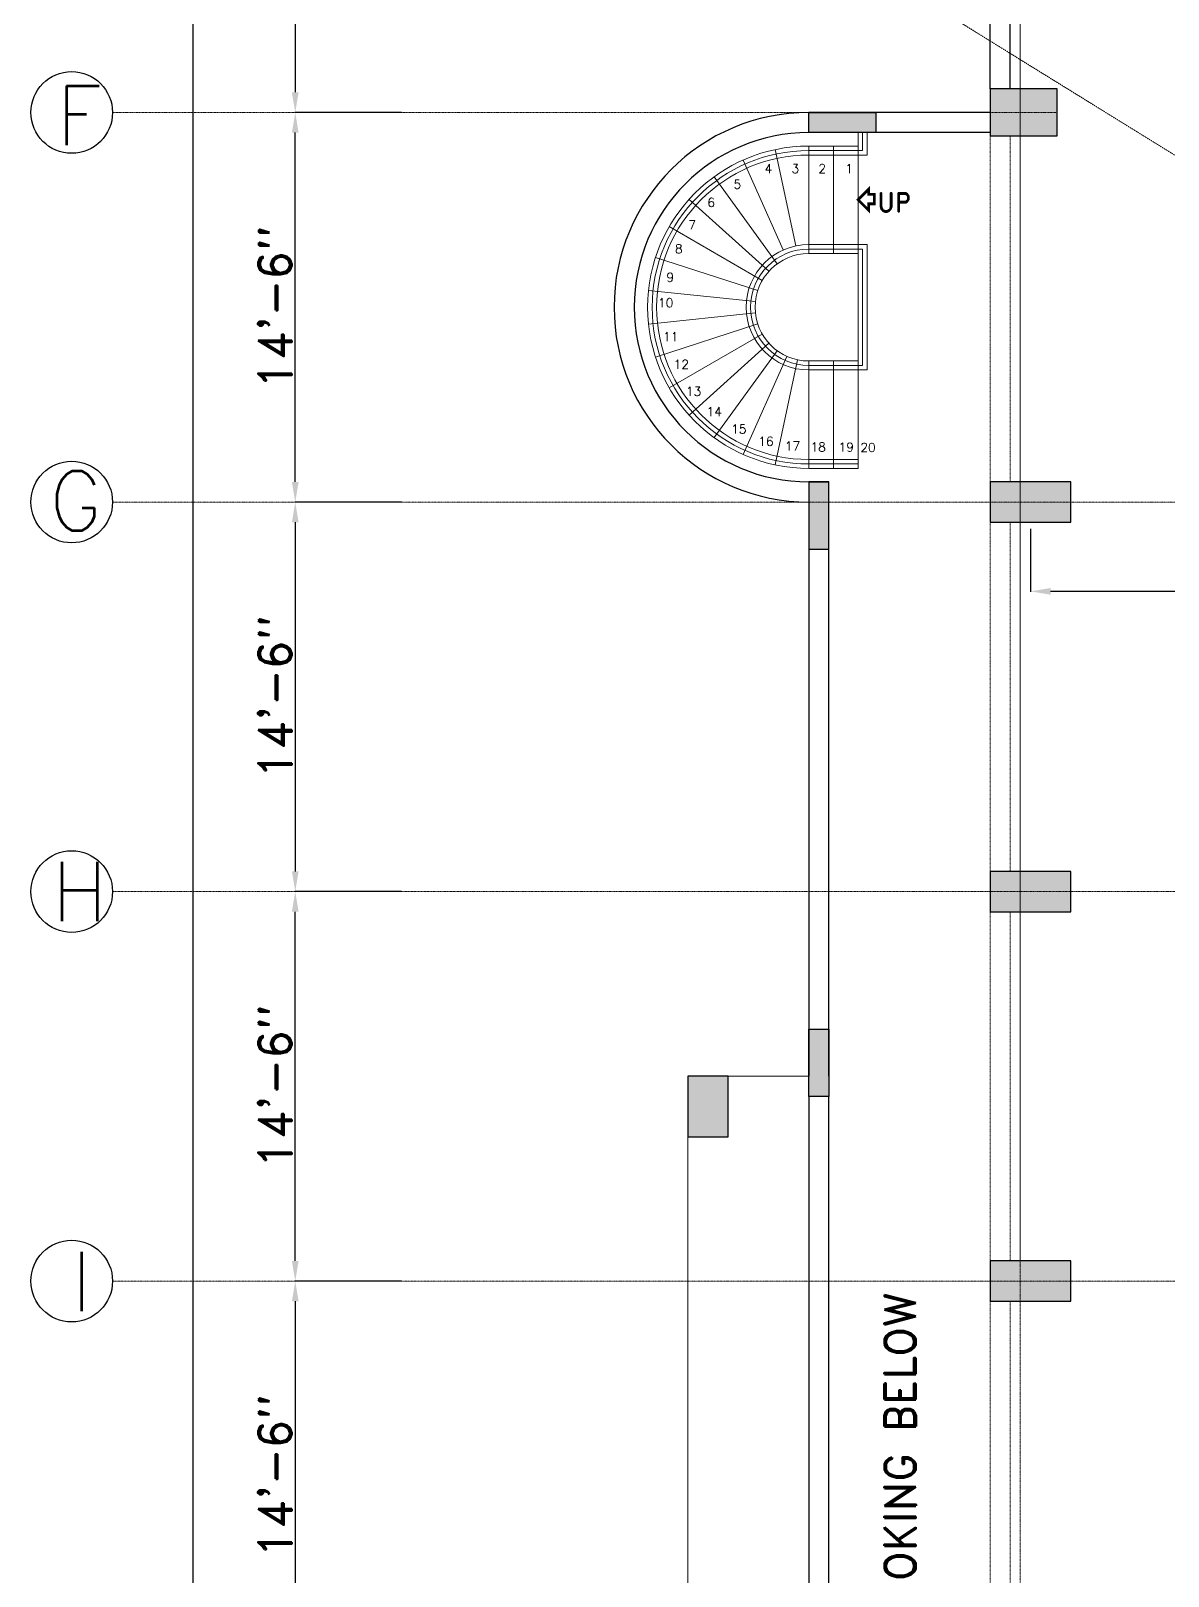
# Model space of a CAD drawing. Header units: inches. Extents: x -110725 to 51121, y 8404 to 44825.
# Drawn here: x -58330 to -57822, y 21503 to 22193 of the extents above; entities that cross this region are included whole.
import ezdxf
from ezdxf.enums import TextEntityAlignment as Align

# ---------------------------------------------------------------- set-up
doc = ezdxf.new("R2010")
doc.units = ezdxf.units.IN
doc.header["$LTSCALE"] = 0.1
doc.header["$MEASUREMENT"] = 0
doc.linetypes.add('CENTER', pattern=[2, 1.25, -0.25, 0.25, -0.25])
doc.linetypes.add('DASHED', pattern=[0.75, 0.5, -0.25])
doc.layers.get('0').update_dxf_attribs({"color": 1, "lineweight": 0})
doc.layers.get('Defpoints').update_dxf_attribs({"lineweight": 0})
for name, color, linetype in [('Column Hatch', 7, 'Continuous'), ('COLUMNS', 200, 'Continuous'), ('GF', 1, 'Continuous'), ('GFT', 4, 'Continuous')]:
    doc.layers.add(name, color=color, linetype=linetype)
for name, color, linetype, lineweight in [('dim', 252, 'Continuous', 0), ('GRID', 8, 'CENTER', 0), ('stair', 5, 'Continuous', 0), ('terj block plan', 30, 'Continuous', 0), ('TEXT', 3, 'Continuous', 0), ('WINDOW', 5, 'Continuous', 18)]:
    doc.layers.add(name, color=color, linetype=linetype, lineweight=lineweight)
doc.styles.add('ROMAND', font='romand.shx')
doc.dimstyles.new('DIM', dxfattribs={"dimtxt": 15, "dimasz": 9, "dimexe": 0.25, "dimexo": 3, "dimgap": 0.125, "dimtad": 1, "dimdec": 3, "dimzin": 3, "dimdsep": 46, "dimlunit": 4, "dimtxsty": 'ROMAND', "dimcen": 0.125, "dimaunit": 1, "dimadec": 0, "dimazin": 0, "dimtfac": 0.75, "dimtdec": 3, "dimtix": 1, "dimtofl": 0, "dimtmove": 2, "dimatfit": 3, "dimfxl": 1, "dimtolj": 1, "dimtzin": 3, "dimarcsym": 1})

# ---------------------------------------------------------------- blocks, each defined once
blk = doc.blocks.new('*D2955')
at = {"layer": 'Defpoints', "color": 0, "transparency": 16777216}
for p in [(-57883.37, 21973.28), (-57449.87, 21973.28), (-57883.37, 21942.38)]:
    blk.add_point(p, dxfattribs=at)
at = {"layer": 'dim', "color": 0, "lineweight": -2, "transparency": 16777216}
for p, q in [((-57883.37, 21970.28), (-57883.37, 21942.13)), ((-57449.87, 21970.28), (-57449.87, 21942.13)), ((-57458.87, 21942.38), (-57874.37, 21942.38))]:
    blk.add_line(p, q, dxfattribs=at)
at = {"layer": 'dim', "color": 0, "transparency": 16777216}
for points in [[(-57874.37, 21943.88), (-57874.37, 21940.88), (-57883.37, 21942.38)], [(-57458.87, 21943.88), (-57458.87, 21940.88), (-57449.87, 21942.38)]]:
    blk.add_solid(points, dxfattribs=at)
at = {"layer": 'dim', "color": 0, "transparency": 16777216, "insert": (-57666.62, 21955.63), "char_height": 15, "attachment_point": 5, "style": 'ROMAND'}
blk.add_mtext('\\A1;36\'-1{\\H0.75x;\\S1/2;}"', dxfattribs=at)
blk = doc.blocks.new('*D2959')
at = {"layer": 'Defpoints', "color": 0, "transparency": 16777216}
for p in [(-58211.8, 21808.28), (-58161.37, 21808.28), (-58161.37, 21634.28)]:
    blk.add_point(p, dxfattribs=at)
at = {"layer": 'dim', "color": 0, "lineweight": -2, "transparency": 16777216}
for p, q in [((-58164.37, 21808.28), (-58212.05, 21808.28)), ((-58211.8, 21643.28), (-58211.8, 21799.28)), ((-58164.37, 21634.28), (-58212.05, 21634.28))]:
    blk.add_line(p, q, dxfattribs=at)
at = {"layer": 'dim', "color": 0, "transparency": 16777216}
for points in [[(-58213.3, 21799.28), (-58210.3, 21799.28), (-58211.8, 21808.28)], [(-58213.3, 21643.28), (-58210.3, 21643.28), (-58211.8, 21634.28)]]:
    blk.add_solid(points, dxfattribs=at)
at = {"layer": 'dim', "color": 0, "transparency": 16777216, "insert": (-58220.86, 21721.28), "char_height": 15, "attachment_point": 5, "rotation": 90, "style": 'ROMAND'}
blk.add_mtext('\\A1;14\'-6"', dxfattribs=at)
blk = doc.blocks.new('*D2961')
at = {"layer": 'Defpoints', "color": 0, "transparency": 16777216}
for p in [(-58161.37, 21634.28), (-58211.8, 21460.28), (-58161.37, 21460.28)]:
    blk.add_point(p, dxfattribs=at)
at = {"layer": 'dim', "color": 0, "lineweight": -2, "transparency": 16777216}
for p, q in [((-58164.37, 21634.28), (-58212.05, 21634.28)), ((-58211.8, 21625.28), (-58211.8, 21469.28)), ((-58164.37, 21460.28), (-58212.05, 21460.28))]:
    blk.add_line(p, q, dxfattribs=at)
at = {"layer": 'dim', "color": 0, "transparency": 16777216}
for points in [[(-58213.3, 21625.28), (-58210.3, 21625.28), (-58211.8, 21634.28)], [(-58213.3, 21469.28), (-58210.3, 21469.28), (-58211.8, 21460.28)]]:
    blk.add_solid(points, dxfattribs=at)
at = {"layer": 'dim', "color": 0, "transparency": 16777216, "insert": (-58220.86, 21547.28), "char_height": 15, "attachment_point": 5, "rotation": 90, "style": 'ROMAND'}
blk.add_mtext('\\A1;14\'-6"', dxfattribs=at)
blk = doc.blocks.new('*D2962')
at = {"layer": 'Defpoints', "color": 0, "transparency": 16777216}
for p in [(-58161.37, 21982.28), (-58211.8, 21808.28), (-58161.37, 21808.28)]:
    blk.add_point(p, dxfattribs=at)
at = {"layer": 'dim', "color": 0, "lineweight": -2, "transparency": 16777216}
for p, q in [((-58164.37, 21982.28), (-58212.05, 21982.28)), ((-58211.8, 21973.28), (-58211.8, 21817.28)), ((-58164.37, 21808.28), (-58212.05, 21808.28))]:
    blk.add_line(p, q, dxfattribs=at)
at = {"layer": 'dim', "color": 0, "transparency": 16777216}
for points in [[(-58213.3, 21973.28), (-58210.3, 21973.28), (-58211.8, 21982.28)], [(-58213.3, 21817.28), (-58210.3, 21817.28), (-58211.8, 21808.28)]]:
    blk.add_solid(points, dxfattribs=at)
at = {"layer": 'dim', "color": 0, "transparency": 16777216, "insert": (-58220.86, 21895.28), "char_height": 15, "attachment_point": 5, "rotation": 90, "style": 'ROMAND'}
blk.add_mtext('\\A1;14\'-6"', dxfattribs=at)
blk = doc.blocks.new('*D2963')
at = {"layer": 'Defpoints', "color": 0, "transparency": 16777216}
for p in [(-58211.8, 22156.28), (-58161.37, 22156.28), (-58161.37, 21982.28)]:
    blk.add_point(p, dxfattribs=at)
at = {"layer": 'dim', "color": 0, "lineweight": -2, "transparency": 16777216}
for p, q in [((-58164.37, 22156.28), (-58212.05, 22156.28)), ((-58211.8, 21991.28), (-58211.8, 22147.28)), ((-58164.37, 21982.28), (-58212.05, 21982.28))]:
    blk.add_line(p, q, dxfattribs=at)
at = {"layer": 'dim', "color": 0, "transparency": 16777216}
for points in [[(-58213.3, 22147.28), (-58210.3, 22147.28), (-58211.8, 22156.28)], [(-58213.3, 21991.28), (-58210.3, 21991.28), (-58211.8, 21982.28)]]:
    blk.add_solid(points, dxfattribs=at)
at = {"layer": 'dim', "color": 0, "transparency": 16777216, "insert": (-58220.86, 22069.28), "char_height": 15, "attachment_point": 5, "rotation": 90, "style": 'ROMAND'}
blk.add_mtext('\\A1;14\'-6"', dxfattribs=at)
blk = doc.blocks.new('*D2964')
at = {"layer": 'Defpoints', "color": 0, "transparency": 16777216}
for p in [(-58161.37, 22303.28), (-58211.8, 22156.28), (-58161.37, 22156.28)]:
    blk.add_point(p, dxfattribs=at)
at = {"layer": 'dim', "color": 0, "lineweight": -2, "transparency": 16777216}
for p, q in [((-58164.37, 22303.28), (-58212.05, 22303.28)), ((-58211.8, 22294.28), (-58211.8, 22165.28)), ((-58164.37, 22156.28), (-58212.05, 22156.28))]:
    blk.add_line(p, q, dxfattribs=at)
at = {"layer": 'dim', "color": 0, "transparency": 16777216}
for points in [[(-58213.3, 22294.28), (-58210.3, 22294.28), (-58211.8, 22303.28)], [(-58213.3, 22165.28), (-58210.3, 22165.28), (-58211.8, 22156.28)]]:
    blk.add_solid(points, dxfattribs=at)
at = {"layer": 'dim', "color": 0, "transparency": 16777216, "insert": (-58220.86, 22229.78), "char_height": 15, "attachment_point": 5, "rotation": 90, "style": 'ROMAND'}
blk.add_mtext('\\A1;12\'-3"', dxfattribs=at)
blk = doc.blocks.new('*D2965')
at = {"layer": 'Defpoints', "color": 0, "transparency": 16777216}
for p in [(-58257.43, 22313.78), (-58161.37, 22313.78), (-58161.37, 20581.28)]:
    blk.add_point(p, dxfattribs=at)
at = {"layer": 'dim', "color": 0, "lineweight": -2, "transparency": 16777216}
for p, q in [((-58164.37, 22313.78), (-58257.68, 22313.78)), ((-58257.43, 20590.28), (-58257.43, 22304.78)), ((-58164.37, 20581.28), (-58257.68, 20581.28))]:
    blk.add_line(p, q, dxfattribs=at)
at = {"layer": 'dim', "color": 0, "transparency": 16777216}
for points in [[(-58258.93, 22304.78), (-58255.93, 22304.78), (-58257.43, 22313.78)], [(-58258.93, 20590.28), (-58255.93, 20590.28), (-58257.43, 20581.28)]]:
    blk.add_solid(points, dxfattribs=at)
at = {"layer": 'dim', "color": 0, "transparency": 16777216, "insert": (-58270.68, 21447.53), "char_height": 15, "attachment_point": 5, "rotation": 90, "style": 'ROMAND'}
blk.add_mtext('\\A1;144\'-4{\\H0.75x;\\S1/2;}"', dxfattribs=at)
blk = doc.blocks.new('Ar')
at = {"const_width": 1.5}
blk.add_lwpolyline([(-4.5, 0), (-4.5, 3), (-1.5, 3), (-1.5, 6), (4.5, 0), (-1.5, -6), (-1.5, -2.25), (-4.5, -2.25)], close=True, dxfattribs=at)

msp = doc.modelspace()

# ---------------------------------------------------------------- hatches: boundary and pattern name
at = {"layer": 'Column Hatch'}
for points in [[(-57871.36658, 22166.7792), (-57901.36658, 22166.7792), (-57901.36658, 22145.7792), (-57871.36658, 22145.7792)], [(-57871.36658, 22166.7792), (-57901.36658, 22166.7792), (-57901.36658, 22145.7792), (-57871.36658, 22145.7792)], [(-57982.36658, 22156.2792), (-57952.36658, 22156.2792), (-57952.36658, 22147.2792), (-57982.36658, 22147.2792)], [(-57982.36658, 21961.2792), (-57973.36658, 21961.2792), (-57973.36658, 21991.2792), (-57982.36658, 21991.2792)], [(-57865.36658, 21991.2792), (-57901.36658, 21991.2792), (-57901.36658, 21973.2792), (-57865.36658, 21973.2792)], [(-57865.36658, 21991.2792), (-57901.36658, 21991.2792), (-57901.36658, 21973.2792), (-57865.36658, 21973.2792)], [(-57865.36658, 21817.2792), (-57901.36658, 21817.2792), (-57901.36658, 21799.2792), (-57865.36658, 21799.2792)], [(-57982.36658, 21746.7792), (-57973.36658, 21746.7792), (-57973.36658, 21716.7792), (-57982.36658, 21716.7792)], [(-58018.36658, 21725.7792), (-58036.36658, 21725.7792), (-58036.36658, 21698.7792), (-58018.36658, 21698.7792)], [(-57865.36658, 21643.2792), (-57901.36658, 21643.2792), (-57901.36658, 21625.2792), (-57865.36658, 21625.2792)]]:
    msp.add_hatch(color=256, dxfattribs=at).paths.add_polyline_path(points)

# ---------------------------------------------------------------- linework, layer by layer
at = {"layer": 'COLUMNS', "elevation": 1.07221}
for points in [[(-57901.36658, 22145.7792), (-57871.36658, 22145.7792), (-57871.36658, 22166.7792), (-57901.36658, 22166.7792)], [(-57901.36658, 22145.7792), (-57871.36658, 22145.7792), (-57871.36658, 22166.7792), (-57901.36658, 22166.7792)], [(-57982.36658, 22156.2792), (-57952.36658, 22156.2792), (-57952.36658, 22147.2792), (-57982.36658, 22147.2792)], [(-57982.36658, 21961.2792), (-57973.36658, 21961.2792), (-57973.36658, 21991.2792), (-57982.36658, 21991.2792)], [(-57901.36658, 21973.2792), (-57865.36658, 21973.2792), (-57865.36658, 21991.2792), (-57901.36658, 21991.2792)], [(-57901.36658, 21973.2792), (-57865.36658, 21973.2792), (-57865.36658, 21991.2792), (-57901.36658, 21991.2792)], [(-57901.36658, 21799.2792), (-57865.36658, 21799.2792), (-57865.36658, 21817.2792), (-57901.36658, 21817.2792)], [(-57982.36658, 21746.7792), (-57973.36658, 21746.7792), (-57973.36658, 21716.7792), (-57982.36658, 21716.7792)], [(-58018.36658, 21725.7792), (-58036.36658, 21725.7792), (-58036.36658, 21698.7792), (-58018.36658, 21698.7792)], [(-57901.36658, 21625.2792), (-57865.36658, 21625.2792), (-57865.36658, 21643.2792), (-57901.36658, 21643.2792)]]:
    msp.add_lwpolyline(points, close=True, dxfattribs=at)
at = {"layer": 'GF'}
for p, q in [((-57901.36658, 22166.7792, 1.07221), (-57901.36658, 22292.7792, 1.07221)), ((-57892.36658, 22166.7792, 1.07221), (-57892.36658, 22292.7792, 1.07221)), ((-57901.36658, 22156.2792, 1.07221), (-57982.35993, 22156.2792, 1.07221)), ((-57901.36658, 22156.2792, 1.07221), (-57982.35993, 22156.2792, 1.07221)), ((-57901.36658, 22147.2792, 1.07221), (-57982.35993, 22147.2792, 1.07221)), ((-57901.36658, 22147.2792, 1.07221), (-57982.35993, 22147.2792, 1.07221)), ((-57982.35993, 21991.2792, 1.07221), (-57973.36658, 21991.2792, 1.07221)), ((-57973.36658, 21725.7792, 1.07221), (-57973.36658, 21991.2792, 1.07221)), ((-57982.36658, 21982.2792, 1.07221), (-57982.36658, 21725.7792, 1.07221)), ((-57982.36658, 21716.7792, 1.07221), (-57982.36658, 21377.7792, 1.07221)), ((-57973.36658, 21103.2792, 1.07221), (-57973.36658, 21716.7792, 1.07221))]:
    msp.add_line(p, q, dxfattribs=at)
for radius, end in [(87, 269.99562049), (87, 269.99562049), (78, 270)]:
    msp.add_arc((-57982.35993, 22069.2792, 1.07221), radius, 90, end, dxfattribs=at)
at = {"layer": 'GFT'}
for centre in [(-58311.66378, 22156.2792, 1.07221), (-58311.66378, 21982.2792, 1.07221), (-58311.66378, 21808.2792, 1.07221), (-58311.66378, 21634.2792, 1.07221)]:
    msp.add_circle(centre, 18.23575, dxfattribs=at)
at = {"layer": 'GRID'}
for p, q in [((-57887.86658, 21643.2792, 1.07221), (-57887.86658, 22517.7792, 1.07221)), ((-58100.84967, 22311.60294, 1.07221), (-54519.24859, 20096.53285, 1.07221)), ((-57887.86658, 22312.2792, 1.07221), (-57887.86658, 20581.2792, 1.07221)), ((-57887.86658, 22204.99356, 1.07221), (-57887.86658, 21936.03758, 1.07221)), ((-57887.86658, 21936.03758, 1.07221), (-57887.86658, 22204.99356, 1.07221)), ((-57871.36658, 22156.2792, 1.07221), (-58293.42803, 22156.2792, 1.07221)), ((-57871.36658, 22156.2792, 1.07221), (-58108.95865, 22156.2792, 1.07221)), ((-57158.86658, 21982.2792, 1.07221), (-58293.42803, 21982.2792, 1.07221)), ((-57194.86658, 21808.2792, 1.07221), (-58293.42803, 21808.2792, 1.07221)), ((-57194.86658, 21634.2792, 1.07221), (-58293.42803, 21634.2792, 1.07221))]:
    msp.add_line(p, q, dxfattribs=at)
at = {"layer": 'stair'}
for p, q in [((-57960.35993, 22093.2792, 1.07221), (-57960.35993, 22147.2792, 1.07221)), ((-57958.35993, 22139.2792, 1.07221), (-57958.35993, 22147.2792, 1.07221)), ((-57956.35993, 22137.2792, 1.07221), (-57956.35993, 22147.2792, 1.07221)), ((-57993.74856, 22094.85848, 1.07221), (-58011.64497, 22135.05448, 1.07221)), ((-57988.18146, 22096.66734, 1.07221), (-57997.32957, 22139.70583, 1.07221)), ((-57960.35993, 22141.2792, 1.07221), (-57982.35993, 22141.2792, 1.07221)), ((-57982.35993, 22093.2792, 1.07221), (-57982.35993, 22141.2792, 1.07221)), ((-57958.35993, 22139.2792, 1.07221), (-57982.35993, 22139.2792, 1.07221)), ((-57956.35993, 22137.2792, 1.07221), (-57982.35993, 22137.2792, 1.07221)), ((-57971.35993, 22093.2792, 1.07221), (-57971.35993, 22141.2792, 1.07221)), ((-57996.46678, 22088.69561, 1.07221), (-58024.68047, 22127.52843, 1.07221)), ((-58000.19541, 22085.33834, 1.07221), (-58035.86636, 22117.45661, 1.07221)), ((-58003.14454, 22081.2792, 1.07221), (-58044.71376, 22105.2792, 1.07221)), ((-57982.35993, 22097.2792, 1.07221), (-57956.35993, 22097.2792, 1.07221)), ((-57982.35993, 22095.2792, 1.07221), (-57958.35993, 22095.2792, 1.07221)), ((-57958.35993, 22095.2792, 1.07221), (-57958.35993, 22043.2792, 1.07221)), ((-57956.35993, 22097.2792, 1.07221), (-57956.35993, 22041.2792, 1.07221)), ((-58005.18529, 22076.69561, 1.07221), (-58050.836, 22091.52843, 1.07221)), ((-57982.35993, 22093.2792, 1.07221), (-57960.35993, 22093.2792, 1.07221)), ((-57960.35993, 22093.2792, 1.07221), (-57960.35993, 22045.2792, 1.07221)), ((-58006.22846, 22071.78789, 1.07221), (-58053.96551, 22076.80525, 1.07221)), ((-58006.22846, 22066.77052, 1.07221), (-58053.96551, 22061.75315, 1.07221)), ((-58005.18529, 22061.8628, 1.07221), (-58050.836, 22047.02998, 1.07221)), ((-58003.14454, 22057.2792, 1.07221), (-58044.71376, 22033.2792, 1.07221)), ((-58000.19541, 22053.22007, 1.07221), (-58035.86636, 22021.1018, 1.07221)), ((-57996.46678, 22049.8628, 1.07221), (-58024.68047, 22011.02998, 1.07221)), ((-57992.12161, 22047.35411, 1.07221), (-58011.64497, 22003.50393, 1.07221)), ((-57987.34981, 22045.80366, 1.07221), (-57997.32957, 21998.85258, 1.07221)), ((-57982.35993, 21997.2792, 1.07221), (-57982.35993, 22045.2792, 1.07221)), ((-57982.35993, 22045.2792, 1.07221), (-57960.35993, 22045.2792, 1.07221)), ((-57971.35993, 21997.2792, 1.07221), (-57971.35993, 22045.2792, 1.07221)), ((-57960.35993, 21997.2792, 1.07221), (-57960.35993, 22045.2792, 1.07221)), ((-57982.35993, 22043.2792, 1.07221), (-57958.35993, 22043.2792, 1.07221)), ((-57982.35993, 22041.2792, 1.07221), (-57956.35993, 22041.2792, 1.07221)), ((-57960.35993, 22001.2792, 1.07221), (-57982.35993, 22001.2792, 1.07221)), ((-57960.35993, 21999.2792, 1.07221), (-57982.35993, 21999.2792, 1.07221)), ((-57960.35993, 21997.2792, 1.07221), (-57982.35993, 21997.2792, 1.07221))]:
    msp.add_line(p, q, dxfattribs=at)
for radius in [72, 70, 68, 28, 26, 24]:
    msp.add_arc((-57982.35993, 22069.2792, 1.07221), radius, 90, 270, dxfattribs=at)
at = {"layer": 'terj block plan', "linetype": 'Continuous', "elevation": 1.07221}
msp.add_lwpolyline([(-57901.36658, 20563.53135), (-54331.7441, 20563.53135), (-54290.97679, 20563.53135, 0.732820308), (-54248.47689, 20698.07354), (-56853.5188, 22309.44548), (-57011.80133, 22052.13108), (-57172.36658, 22151.43396), (-57172.36658, 22313.7792), (-57211.36658, 22313.7792), (-57211.36658, 22318.2792), (-57810.61658, 22318.2792), (-57810.61658, 22313.7792), (-57901.36658, 22313.7792), (-57901.36658, 22156.2792), (-57982.35993, 22156.2792, 0.999961782), (-57982.36658, 21982.2792), (-57982.36658, 21725.7792), (-58036.36658, 21725.7792), (-58036.36658, 21368.7792), (-57982.36658, 21368.7792), (-57982.37323, 21112.2792, 0.999923566), (-57982.35993, 20938.2792), (-57901.36658, 20938.2792), (-57901.36658, 20755.2792)], format="xyb", close=True, dxfattribs=at)
at = {"layer": 'WINDOW', "linetype": 'DASHED'}
for p, q in [((-57901.36658, 22145.7792, 1.07221), (-57901.36658, 21991.2792, 1.07221)), ((-57901.36658, 22145.7792, 1.07221), (-57901.36658, 21991.2792, 1.07221)), ((-57892.36658, 22145.7792, 1.07221), (-57892.36658, 21991.2792, 1.07221)), ((-57892.36658, 22145.7792, 1.07221), (-57892.36658, 21991.2792, 1.07221)), ((-57901.36658, 21817.2792, 1.07221), (-57901.36658, 21973.2792, 1.07221)), ((-57892.36658, 21817.2792, 1.07221), (-57892.36658, 21973.2792, 1.07221)), ((-57901.36658, 21799.2792, 1.07221), (-57901.36658, 21643.2792, 1.07221)), ((-57892.36658, 21799.2792, 1.07221), (-57892.36658, 21643.2792, 1.07221)), ((-57901.36658, 21469.2792, 1.07221), (-57901.36658, 21625.2792, 1.07221)), ((-57892.36658, 21469.2792, 1.07221), (-57892.36658, 21625.2792, 1.07221))]:
    msp.add_line(p, q, dxfattribs=at)

# ---------------------------------------------------------------- block references
at = {"layer": 'GF', "xscale": -0.8, "yscale": 0.8, "zscale": 0.8}
msp.add_blockref('Ar', (-57956.75993, 22117.2792, 1.07221), dxfattribs=at)

# ---------------------------------------------------------------- texts
at = {"layer": 'GFT', "char_height": 26.4, "attachment_point": 1, "style": 'ROMAND'}
for s, insert in [('{\\Fsimplex|c0;F}', (-58318.56991, 22168.12039, 1.07221)), ('{\\Fsimplex|c0;G}', (-58321.77715, 21996.02291, 1.07221)), ('{\\Fsimplex|c0;H}', (-58320.6757, 21821.50654, 1.07221)), ('{\\Fsimplex|c0;I}', (-58311.83171, 21647.32837, 1.07221))]:
    msp.add_mtext_dynamic_manual_height_columns(s, width=45.4062311, gutter_width=101.66862, heights=[0], dxfattribs=dict(at, insert=insert))
at = {"layer": 'TEXT', "style": 'ROMAND'}
for s, height, p in [('4', 4, (-58000.38308, 22131.18203, 1.07221)), ('3', 4, (-57988.38308, 22131.18203, 1.07221)), ('2', 4, (-57976.38308, 22131.18203, 1.07221)), ('1', 4, (-57964.38308, 22131.18203, 1.07221)), ('5', 4, (-58014.28321, 22124.21079, 1.07221)), ('6', 4, (-58025.97757, 22116.08716, 1.07221)), ('UP', 8.4, (-57944.2352, 22116.14581, 1.07221)), ('7', 4, (-58034.42392, 22106.08797, 1.07221)), ('8', 4, (-58040.47956, 22095.37724, 1.07221)), ('9', 4, (-58044.28195, 22082.6893, 1.07221)), ('10', 4, (-58046.26469, 22071.2792, 1.07221)), ('11', 4, (-58044.05049, 22056.0965, 1.07221)), ('12', 4, (-58039.31847, 22043.74535, 1.07221)), ('13', 4, (-58033.86196, 22031.70362, 1.07221)), ('14', 4, (-58024.61157, 22022.66366, 1.07221)), ('15', 4, (-58013.62097, 22014.85028, 1.07221)), ('16', 4, (-58001.51395, 22009.40161, 1.07221)), ('17', 4, (-57989.6537, 22007.25625, 1.07221)), ('18', 4, (-57978.18135, 22006.86769, 1.07221)), ('19', 4, (-57965.6494, 22006.79219, 1.07221)), ('20', 4, (-57955.90899, 22006.62924, 1.07221))]:
    msp.add_text(s, height=height, dxfattribs=at).set_placement(p, align=Align.MIDDLE)
msp.add_text('LOOKING BELOW', height=14, rotation=90, dxfattribs=at).set_placement((-57941.58124, 21553.1628, 1.07221), align=Align.MIDDLE)

# ---------------------------------------------------------------- dimensions: what is measured, and where the dimension line sits
at = {"layer": 'dim'}
for base, p1, p2, angle, picture, middle in [((-58257.4276, 22313.7792, 1.07221), (-58161.36658, 20581.2792, 1.07221), (-58161.36658, 22313.7792, 1.07221), 90, '*D2965', (-58270.6776, 21447.5292, 1.07221)), ((-58211.80294, 22156.2792, 1.07221), (-58161.36658, 22303.2792, 1.07221), (-58161.36658, 22156.2792, 1.07221), 270, '*D2964', (-58220.85651, 22229.7792, 1.07221)), ((-58211.80294, 22156.2792, 1.07221), (-58161.36658, 21982.2792, 1.07221), (-58161.36658, 22156.2792, 1.07221), 90, '*D2963', (-58220.85651, 22069.2792, 1.07221)), ((-58211.80294, 21808.2792, 1.07221), (-58161.36658, 21982.2792, 1.07221), (-58161.36658, 21808.2792, 1.07221), 270, '*D2962', (-58220.85651, 21895.2792, 1.07221)), ((-58211.80294, 21808.2792, 1.07221), (-58161.36658, 21634.2792, 1.07221), (-58161.36658, 21808.2792, 1.07221), 90, '*D2959', (-58220.85651, 21721.2792, 1.07221)), ((-58211.80294, 21460.2792, 1.07221), (-58161.36658, 21634.2792, 1.07221), (-58161.36658, 21460.2792, 1.07221), 270, '*D2961', (-58220.85651, 21547.2792, 1.07221))]:
    dim = msp.add_linear_dim(base=base, p1=p1, p2=p2, angle=angle, dimstyle='DIM', dxfattribs=at)
    dim.commit()
    dim.dimension.update_dxf_attribs({"geometry": picture, "text_midpoint": middle})
dim = msp.add_linear_dim(base=(-57883.36658, 21942.38411, 1.07221), p1=(-57449.86658, 21973.2792, 1.07221), p2=(-57883.36658, 21973.2792, 1.07221), dimstyle='DIM', dxfattribs=at)
dim.commit()
dim.dimension.update_dxf_attribs({"geometry": '*D2955', "text_midpoint": (-57666.61658, 21955.63411, 1.07221)})

doc.saveas('drawing.dxf')
